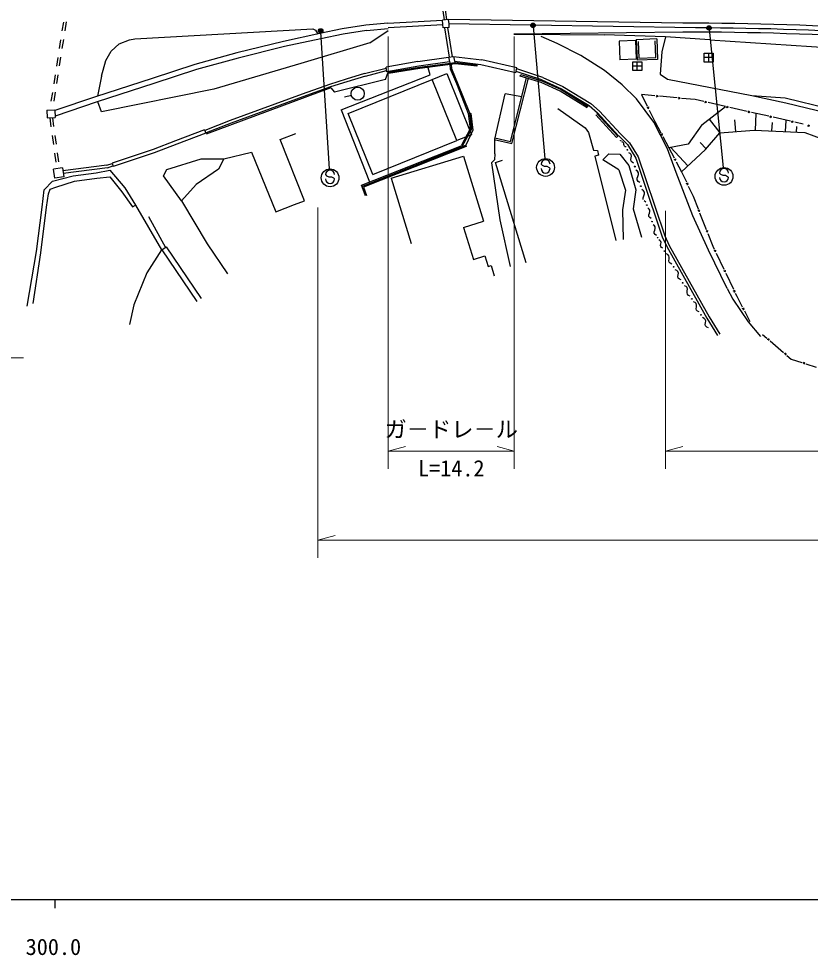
# Model space of a CAD drawing. Units: millimetres on the paper. Extents: x 40 to 680, y 20 to 380.
# Drawn here: x 363.9 to 452.9, y 198.7 to 304 of the extents above; entities that cross this region are included whole.
import ezdxf
from ezdxf.enums import TextEntityAlignment as Align

# ---------------------------------------------------------------- set-up
doc = ezdxf.new("R2010")
doc.units = ezdxf.units.MM
doc.header["$PDMODE"] = 32
doc.header["$PDSIZE"] = 0.5
for name, color, linetype, lineweight in [('M-BGD', 7, 'Continuous', 25), ('M-STR-HTXT', 7, 'Continuous', 13), ('M-STR-STRC', 7, 'Continuous', 25), ('M-TTL-BAND', 7, 'Continuous', 25)]:
    doc.layers.add(name, color=color, linetype=linetype, lineweight=lineweight)
doc.styles.add('@ＭＳ ゴシック', font='')
doc.styles.add('ＭＳ ゴシック', font='')
doc.styles.get('@ＭＳ ゴシック').set_extended_font_data('@MS Gothic')
doc.styles.get('ＭＳ ゴシック').set_extended_font_data('MS Gothic')

msp = doc.modelspace()

# ---------------------------------------------------------------- linework, layer by layer
at = {"layer": 'M-BGD'}
for p, q in [((411.784, 303.853), (409.91, 316.847)), ((412.081, 303.896), (410.211, 316.859)), ((368.963, 303.6), (368.809, 302.612)), ((369.271, 303.622), (369.116, 302.634)), ((402.966, 303.249), (400.312, 302.838)), ((405.451, 303.502), (402.966, 303.249)), ((405.451, 303.502), (411.577, 303.844)), ((405.479, 303.002), (411.619, 303.346)), ((412.269, 303.903), (411.577, 303.844)), ((411.619, 303.346), (411.577, 303.844)), ((411.653, 302.948), (411.619, 303.346)), ((440.008, 302.961), (412.262, 303.397)), ((412.312, 303.398), (412.27, 303.897)), ((438.576, 303.484), (412.27, 303.897)), ((412.345, 303.006), (412.312, 303.398)), ((376.998, 301.742), (397.022, 302.837)), ((397.794, 302.315), (393.691, 301.437)), ((397.022, 302.837), (397.316, 302.709)), ((397.316, 302.709), (397.584, 302.271)), ((400.312, 302.838), (397.794, 302.315)), ((400.419, 302.247), (397.92, 301.728)), ((403.042, 302.654), (400.419, 302.247)), ((403.042, 302.654), (405.481, 302.902)), ((403.408, 301.277), (405.485, 302.674)), ((412.345, 303.006), (411.653, 302.948)), ((412.357, 299.672), (411.838, 302.949)), ((412.134, 302.996), (412.653, 299.719)), ((438.581, 302.484), (419.611, 302.246)), ((419.611, 302.246), (419.911, 302.262)), ((419.911, 302.262), (429.745, 302.176)), ((436.657, 301.964), (429.745, 302.176)), ((368.655, 301.624), (368.5, 300.636)), ((368.962, 301.646), (368.807, 300.658)), ((374.343, 300.35), (375.236, 301.169)), ((375.236, 301.169), (376.407, 301.616)), ((376.407, 301.616), (376.998, 301.742)), ((393.691, 301.437), (388.46, 300.148)), ((397.92, 301.728), (393.826, 300.852)), ((403.408, 301.277), (395.646, 298.967)), ((424.461, 301.195), (422.683, 301.978)), ((427.133, 299.85), (424.461, 301.195)), ((433.253, 301.531), (431.436, 301.456)), ((431.436, 301.456), (431.524, 299.357)), ((433.253, 301.531), (433.341, 299.433)), ((435.667, 301.722), (433.359, 301.634)), ((433.359, 301.634), (433.447, 299.335)), ((433.567, 301.441), (433.639, 299.543)), ((435.548, 299.616), (435.475, 301.515)), ((435.667, 301.722), (435.756, 299.424)), ((436.657, 301.964), (436.212, 300.279)), ((441.636, 301.613), (436.657, 301.964)), ((441.636, 301.613), (460.82, 300.358)), ((373.747, 299.286), (374.343, 300.35)), ((388.46, 300.148), (383.742, 298.841)), ((393.826, 300.852), (388.612, 299.567)), ((436.212, 300.279), (436.037, 297.74)), ((441.005, 299.118), (441.005, 300.118)), ((441.005, 300.118), (442.005, 300.118)), ((441.505, 299.118), (441.505, 300.118)), ((442.005, 300.118), (442.005, 299.118)), ((368.346, 299.648), (368.192, 298.66)), ((368.653, 299.67), (368.499, 298.682)), ((373.237, 297.549), (373.747, 299.286)), ((388.612, 299.567), (383.915, 298.266)), ((408.814, 299.184), (405.232, 298.547)), ((408.814, 299.184), (412.259, 299.68)), ((412.37, 299.14), (408.901, 298.641)), ((409.011, 298.527), (413.049, 299.072)), ((412.259, 299.68), (412.806, 299.751)), ((412.259, 299.68), (412.411, 298.986)), ((412.411, 298.986), (412.958, 299.06)), ((412.806, 299.751), (412.958, 299.06)), ((412.806, 299.751), (415.989, 299.361)), ((415.894, 298.819), (412.932, 299.182)), ((413.049, 299.072), (415.448, 298.801)), ((419.95, 298.457), (415.989, 299.361)), ((429.774, 298.164), (427.133, 299.85)), ((433.341, 299.433), (431.524, 299.357)), ((432.975, 298.158), (432.975, 299.158)), ((432.975, 299.158), (433.975, 299.158)), ((435.756, 299.424), (433.447, 299.335)), ((433.475, 298.158), (433.475, 299.158)), ((433.639, 299.543), (435.548, 299.616)), ((433.975, 299.158), (433.975, 298.158)), ((442.005, 299.618), (441.005, 299.618)), ((442.005, 299.118), (441.005, 299.118)), ((383.742, 298.841), (378.928, 297.281)), ((383.915, 298.266), (379.114, 296.711)), ((395.646, 298.967), (385.873, 296.058)), ((402.829, 297.815), (405.249, 298.448)), ((402.91, 297.526), (405.302, 298.152)), ((405.16, 297.157), (405.467, 297.965)), ((405.328, 298.005), (405.232, 298.547)), ((408.901, 298.641), (405.328, 298.005)), ((405.467, 297.965), (409.011, 298.527)), ((405.491, 297.817), (405.467, 297.965)), ((409.032, 298.379), (405.491, 297.817)), ((413.051, 298.921), (409.032, 298.379)), ((410.203, 297.667), (409.984, 298.471)), ((412.403, 298.828), (412.458, 298.374)), ((412.458, 298.374), (413.136, 296.692)), ((412.551, 298.846), (412.604, 298.412)), ((412.604, 298.412), (413.275, 296.747)), ((415.431, 298.652), (413.051, 298.921)), ((415.448, 298.801), (415.431, 298.652)), ((419.827, 297.921), (415.894, 298.819)), ((419.827, 297.921), (419.95, 298.457)), ((422.749, 297.115), (419.862, 298.075)), ((422.859, 297.395), (419.929, 298.369)), ((431.781, 296.574), (429.774, 298.164)), ((433.975, 298.658), (432.975, 298.658)), ((433.975, 298.158), (432.975, 298.158)), ((368.037, 297.672), (367.883, 296.684)), ((368.344, 297.694), (368.19, 296.706)), ((378.928, 297.281), (372.591, 295.207)), ((373.237, 297.549), (372.796, 295.274)), ((400.74, 297.197), (398.894, 296.603)), ((400.832, 296.911), (398.99, 296.319)), ((405.16, 297.157), (399.431, 295.726)), ((400.191, 293.755), (410.203, 297.667)), ((402.829, 297.815), (400.74, 297.197)), ((402.91, 297.526), (400.832, 296.911)), ((400.958, 293.352), (410.413, 297.172)), ((410.413, 297.172), (412.059, 297.837)), ((413.194, 290.288), (410.413, 297.172)), ((412.059, 297.837), (414.84, 290.953)), ((419.238, 290.203), (421.036, 297.358)), ((419.384, 289.966), (421.23, 297.309)), ((420.316, 297.54), (420.374, 297.731)), ((422.663, 296.821), (420.316, 297.54)), ((420.374, 297.731), (422.734, 297.008)), ((421.036, 297.358), (421.23, 297.309)), ((422.734, 297.008), (424.905, 296.038)), ((422.749, 297.115), (424.947, 296.107)), ((422.859, 297.395), (425.087, 296.373)), ((436.037, 297.74), (436.853, 297.189)), ((436.853, 297.189), (446.339, 295.369)), ((379.114, 296.711), (372.781, 294.638)), ((385.873, 296.058), (373.246, 293.514)), ((399.032, 296.236), (385.022, 291.026)), ((398.894, 296.603), (395.788, 295.503)), ((398.99, 296.319), (395.89, 295.22)), ((399.032, 296.236), (399.431, 295.726)), ((413.136, 296.692), (414.454, 293.354)), ((413.275, 296.747), (414.601, 293.392)), ((424.811, 295.861), (422.663, 296.821)), ((427.842, 293.963), (424.811, 295.861)), ((424.905, 296.038), (427.959, 294.126)), ((424.947, 296.107), (428.081, 294.236)), ((425.087, 296.373), (428.261, 294.478)), ((433.392, 294.984), (431.781, 296.574)), ((367.728, 295.696), (367.574, 294.708)), ((368.036, 295.718), (367.881, 294.73)), ((372.591, 295.207), (368.002, 293.671)), ((395.788, 295.503), (387.7, 292.547)), ((395.89, 295.22), (387.807, 292.267)), ((401.333, 295.374), (400.574, 295.167)), ((417.446, 290.459), (418.628, 295.531)), ((420.486, 295.215), (418.628, 295.531)), ((435.332, 292.352), (433.392, 294.984)), ((435.462, 295.314), (433.94, 295.455)), ((433.94, 295.455), (434.585, 294.175)), ((435.604, 295.221), (435.817, 295.362)), ((435.803, 295.203), (435.618, 295.38)), ((437.951, 295.085), (435.959, 295.269)), ((438.093, 294.992), (438.307, 295.133)), ((438.292, 294.973), (438.108, 295.151)), ((439.97, 294.899), (438.449, 295.039)), ((440.933, 294.68), (439.97, 294.899)), ((446.339, 295.369), (450.085, 295.078)), ((446.339, 295.369), (450.178, 294.539)), ((450.085, 295.078), (454.987, 293.893)), ((367.099, 293.721), (367.998, 293.76)), ((367.099, 293.721), (367.138, 292.835)), ((367.998, 293.76), (368.037, 292.874)), ((372.781, 294.638), (368.029, 293.047)), ((373.246, 293.514), (372.822, 294.652)), ((400.191, 293.755), (403.373, 285.638)), ((424.524, 293.907), (427.629, 291.706)), ((428.081, 294.236), (429, 293.403)), ((428.261, 294.478), (429.211, 293.616)), ((434.814, 293.898), (434.581, 294.005)), ((434.724, 294.077), (434.671, 293.826)), ((434.81, 293.728), (435.455, 292.448)), ((440.744, 292.068), (443.376, 294.125)), ((441.061, 294.569), (441.292, 294.681)), ((441.256, 294.525), (441.097, 294.725)), ((443.37, 294.126), (441.42, 294.569)), ((443.499, 294.015), (443.729, 294.126)), ((443.694, 293.97), (443.534, 294.171)), ((445.808, 293.572), (443.858, 294.015)), ((450.178, 294.539), (454.81, 293.429)), ((367.138, 292.835), (368.037, 292.874)), ((367.439, 292.834), (367.574, 291.844)), ((367.738, 292.861), (367.873, 291.871)), ((403.739, 286.468), (400.958, 293.352)), ((414.454, 293.354), (414.68, 291.619)), ((414.601, 293.392), (414.834, 291.591)), ((414.601, 293.392), (414.771, 293.353)), ((414.771, 293.353), (414.982, 291.455)), ((431.134, 290.656), (428.804, 293.182)), ((428.942, 293.329), (431.281, 290.791)), ((429, 293.403), (431.375, 290.841)), ((429.211, 293.616), (431.595, 291.045)), ((441.555, 292.702), (442.747, 291.177)), ((445.937, 293.461), (446.167, 293.572)), ((446.132, 293.416), (445.972, 293.617)), ((448.246, 293.018), (446.296, 293.461)), ((446.749, 291.473), (446.838, 293.331)), ((448.374, 292.906), (448.605, 293.018)), ((448.57, 292.862), (448.41, 293.062)), ((450.684, 292.463), (448.734, 292.907)), ((387.7, 292.547), (384.871, 291.429)), ((387.807, 292.267), (385.001, 291.158)), ((414.68, 291.619), (413.659, 289.71)), ((427.629, 291.706), (427.992, 291.204)), ((436.85, 289.374), (435.332, 292.352)), ((435.455, 292.448), (436.118, 291.178)), ((440.744, 292.068), (439.207, 289.894)), ((444.537, 291.316), (444.437, 292.611)), ((448.607, 291.384), (448.651, 292.313)), ((450.131, 291.311), (450.191, 292.562)), ((450.812, 292.352), (451.043, 292.464)), ((451.007, 292.308), (450.848, 292.508)), ((452.134, 292.134), (451.171, 292.353)), ((451.382, 291.251), (451.412, 291.876)), ((452.64, 291.921), (452.874, 292.026)), ((452.834, 291.871), (452.68, 292.076)), ((367.71, 290.853), (367.845, 289.862)), ((368.009, 290.88), (368.144, 289.889)), ((384.838, 291.516), (381.57, 290.278)), ((384.98, 291.142), (381.713, 289.904)), ((384.838, 291.516), (384.98, 291.142)), ((393.326, 290.425), (395.075, 291.102)), ((414.84, 290.953), (413.194, 290.288)), ((414.834, 291.591), (413.765, 289.589)), ((414.982, 291.455), (414.197, 289.762)), ((417.444, 290.6), (419.238, 290.203)), ((427.992, 291.204), (428.533, 289.199)), ((431.281, 290.791), (431.134, 290.656)), ((431.382, 290.834), (432.366, 289.835)), ((431.595, 291.045), (432.603, 290.023)), ((436.351, 290.905), (436.116, 291.008)), ((436.258, 291.082), (436.209, 290.831)), ((436.349, 290.735), (437.012, 289.464)), ((441.131, 289.29), (442.747, 291.177)), ((442.747, 291.177), (446.624, 291.479)), ((446.624, 291.479), (452.292, 291.207)), ((452.292, 291.207), (455.336, 290.053)), ((381.57, 290.278), (379.04, 289.306)), ((381.713, 289.904), (379.176, 288.93)), ((396.067, 283.52), (393.326, 290.425)), ((402.471, 285.28), (413.659, 289.71)), ((402.526, 285.141), (414.197, 289.762)), ((414.253, 289.623), (402.717, 285.055)), ((403.739, 286.468), (413.194, 290.288)), ((414.197, 289.762), (414.253, 289.623)), ((417.401, 290.405), (419.384, 289.966)), ((417.471, 288.815), (417.446, 290.459)), ((431.849, 290.108), (431.737, 290.133)), ((431.926, 290.052), (431.849, 290.108)), ((431.967, 289.967), (431.926, 290.052)), ((431.974, 289.852), (431.967, 289.967)), ((431.98, 289.737), (431.974, 289.852)), ((432.022, 289.652), (431.98, 289.737)), ((432.099, 289.597), (432.022, 289.652)), ((432.211, 289.571), (432.099, 289.597)), ((432.366, 289.835), (433.315, 288.322)), ((432.603, 290.023), (433.588, 288.451)), ((439.207, 289.894), (437.012, 289.464)), ((439.146, 287.443), (437.226, 289.506)), ((441.209, 289.363), (440.534, 290.089)), ((367.981, 288.871), (368.116, 287.881)), ((368.28, 288.898), (368.415, 287.907)), ((379.04, 289.306), (374.439, 287.756)), ((379.176, 288.93), (374.566, 287.376)), ((387, 288.227), (390.096, 288.989)), ((390.096, 288.989), (392.827, 282.287)), ((405.805, 286.062), (413.955, 288.548)), ((413.955, 288.548), (416.192, 281.215)), ((417.471, 288.815), (417.405, 288.11)), ((428.533, 289.199), (428.983, 289.169)), ((429.122, 288.657), (428.705, 288.548)), ((428.705, 288.548), (431.043, 279.044)), ((428.983, 289.169), (429.122, 288.657)), ((429.602, 288.12), (430.28, 288.814)), ((430.28, 288.814), (431.491, 288.755)), ((431.491, 288.755), (432.51, 287.486)), ((432.686, 288.836), (432.51, 288.929)), ((432.791, 288.708), (432.686, 288.836)), ((432.783, 288.35), (432.823, 288.546)), ((432.823, 288.546), (432.791, 288.708)), ((433.588, 288.451), (434.397, 286.042)), ((437.829, 286.69), (436.85, 289.374)), ((437.012, 289.464), (437.613, 288.35)), ((438.452, 286.797), (441.131, 289.29)), ((373.843, 287.528), (368.911, 286.895)), ((373.843, 287.528), (374.45, 287.723)), ((373.908, 287.234), (374.541, 287.437)), ((374.439, 287.756), (374.566, 287.376)), ((380.608, 287.031), (384.465, 288.238)), ((384.465, 288.238), (387, 288.227)), ((387, 288.227), (386.412, 287.081)), ((417.405, 288.11), (417.073, 287.806)), ((417.073, 287.806), (418.038, 281.388)), ((417.547, 287.814), (418.335, 288.087)), ((420.971, 276.558), (417.547, 287.814)), ((431.395, 286.992), (429.602, 288.12)), ((432.51, 287.486), (433.306, 284.746)), ((432.742, 288.154), (432.783, 288.35)), ((432.774, 287.992), (432.742, 288.154)), ((432.879, 287.865), (432.774, 287.992)), ((433.055, 287.771), (432.879, 287.865)), ((433.315, 288.322), (434.112, 285.947)), ((437.85, 288.08), (437.614, 288.18)), ((437.755, 288.256), (437.709, 288.004)), ((437.851, 287.91), (438.452, 286.797)), ((368.862, 287.217), (367.87, 287.065)), ((368.023, 286.076), (367.87, 287.065)), ((368.862, 287.217), (369.014, 286.229)), ((373.908, 287.234), (368.957, 286.598)), ((370.081, 286.34), (372.666, 286.651)), ((372.666, 286.651), (374.171, 286.954)), ((374.171, 286.954), (375.858, 284.992)), ((380.205, 286.312), (380.608, 287.031)), ((386.412, 287.081), (383.887, 285.34)), ((431.395, 286.992), (432.158, 284.714)), ((433.494, 286.837), (433.308, 286.972)), ((433.593, 286.676), (433.494, 286.837)), ((433.528, 286.269), (433.604, 286.486)), ((433.604, 286.486), (433.593, 286.676)), ((439.723, 281.823), (437.829, 286.69)), ((438.452, 286.797), (438.992, 285.638)), ((366.82, 284.748), (367.738, 285.741)), ((367.738, 285.741), (370.081, 286.34)), ((369.014, 286.229), (368.023, 286.076)), ((368.121, 285.064), (370.215, 285.738)), ((370.215, 285.738), (372.709, 286.05)), ((372.709, 286.05), (374.193, 286.206)), ((374.193, 286.206), (375.552, 284.542)), ((382.253, 283.517), (380.205, 286.312)), ((382.253, 283.517), (383.887, 285.34)), ((405.805, 286.062), (408.042, 278.729)), ((433.451, 286.053), (433.528, 286.269)), ((433.462, 285.863), (433.451, 286.053)), ((433.561, 285.701), (433.462, 285.863)), ((433.748, 285.567), (433.561, 285.701)), ((434.112, 285.947), (436.279, 279.481)), ((434.397, 286.042), (436.559, 279.59)), ((439.213, 285.355), (438.983, 285.469)), ((439.128, 285.536), (439.068, 285.287)), ((366.591, 282.802), (366.82, 284.748)), ((367.063, 282.793), (367.303, 284.313)), ((367.303, 284.313), (367.478, 284.812)), ((367.478, 284.812), (368.121, 285.064)), ((375.552, 284.542), (376.731, 282.862)), ((375.858, 284.992), (377.087, 283.027)), ((402.91, 284.084), (402.474, 285.282)), ((402.717, 285.055), (403.051, 284.135)), ((432.158, 284.714), (431.794, 282.492)), ((433.306, 284.746), (432.996, 282.615)), ((434.182, 284.643), (433.995, 284.777)), ((434.281, 284.481), (434.182, 284.643)), ((434.215, 284.075), (434.292, 284.291)), ((434.292, 284.291), (434.281, 284.481)), ((439.204, 285.185), (439.744, 284.027)), ((382.253, 283.517), (385.144, 278.687)), ((394.953, 283.097), (396.067, 283.52)), ((434.139, 283.858), (434.215, 284.075)), ((434.15, 283.668), (434.139, 283.858)), ((434.435, 283.372), (434.249, 283.507)), ((439.744, 284.027), (440.298, 282.624)), ((365.929, 277.816), (366.591, 282.802)), ((366.431, 277.692), (367.063, 282.793)), ((376.731, 282.862), (377.087, 283.027)), ((377.087, 283.027), (379.982, 277.999)), ((392.827, 282.287), (394.952, 283.097)), ((431.794, 282.492), (431.874, 279.169)), ((432.996, 282.615), (433.947, 279.432)), ((434.803, 282.6), (434.644, 282.713)), ((434.887, 282.463), (434.803, 282.6)), ((434.833, 282.118), (434.897, 282.302)), ((434.897, 282.302), (434.887, 282.463)), ((440.501, 282.328), (440.278, 282.455)), ((440.427, 282.514), (440.352, 282.269)), ((440.481, 282.159), (441.216, 280.299)), ((378.544, 281.763), (380.435, 278.286)), ((413.944, 280.529), (416.192, 281.215)), ((418.038, 281.388), (419.191, 276.142)), ((434.768, 281.934), (434.833, 282.118)), ((434.778, 281.774), (434.768, 281.934)), ((434.863, 281.637), (434.778, 281.774)), ((435.021, 281.523), (434.863, 281.637)), ((441.489, 277.958), (439.723, 281.823)), ((413.944, 280.529), (415.045, 276.921)), ((435.401, 280.721), (435.239, 280.837)), ((435.366, 280.038), (435.432, 280.227)), ((435.376, 279.874), (435.366, 280.038)), ((435.488, 280.58), (435.401, 280.721)), ((435.432, 280.227), (435.498, 280.416)), ((435.498, 280.416), (435.488, 280.58)), ((441.418, 280.003), (441.196, 280.13)), ((441.345, 280.189), (441.27, 279.944)), ((435.463, 279.733), (435.376, 279.874)), ((435.625, 279.617), (435.463, 279.733)), ((436.024, 279.056), (435.881, 279.126)), ((436.111, 278.956), (436.024, 279.056)), ((436.279, 279.481), (436.777, 278.37)), ((436.559, 279.59), (437.046, 278.505)), ((441.399, 279.834), (441.953, 278.431)), ((379.982, 277.999), (378.338, 275.413)), ((380.025, 278.007), (380.522, 278.344)), ((380.025, 278.007), (383.97, 272.201)), ((380.522, 278.344), (384.467, 272.538)), ((385.144, 278.687), (387.426, 275.306)), ((436.087, 278.512), (436.114, 278.67)), ((436.116, 278.384), (436.087, 278.512)), ((436.141, 278.828), (436.111, 278.956)), ((436.114, 278.67), (436.141, 278.828)), ((436.203, 278.285), (436.116, 278.384)), ((436.347, 278.214), (436.203, 278.285)), ((436.777, 278.37), (441.291, 270.335)), ((437.046, 278.505), (441.55, 270.486)), ((443.591, 273.66), (441.489, 277.958)), ((441.953, 278.431), (442.116, 278.09)), ((442.253, 277.989), (442.195, 277.74)), ((364.897, 271.682), (365.929, 277.816)), ((365.559, 271.961), (366.431, 277.692)), ((415.045, 276.921), (416.341, 277.322)), ((416.341, 277.322), (416.7, 276.148)), ((436.911, 277.472), (436.723, 277.553)), ((437.027, 277.35), (436.911, 277.472)), ((437.022, 276.78), (437.047, 276.984)), ((437.073, 277.187), (437.027, 277.35)), ((437.047, 276.984), (437.073, 277.187)), ((442.339, 277.809), (442.108, 277.92)), ((442.331, 277.639), (443.194, 275.834)), ((416.7, 276.148), (417.033, 276.25)), ((417.033, 276.25), (417.391, 275.075)), ((437.067, 276.617), (437.022, 276.78)), ((437.184, 276.495), (437.067, 276.617)), ((437.372, 276.414), (437.184, 276.495)), ((378.338, 275.413), (376.894, 271.812)), ((437.926, 275.691), (437.738, 275.773)), ((438.043, 275.569), (437.926, 275.691)), ((438.037, 274.999), (438.063, 275.203)), ((438.083, 274.837), (438.037, 274.999)), ((438.088, 275.406), (438.043, 275.569)), ((438.063, 275.203), (438.088, 275.406)), ((438.2, 274.714), (438.083, 274.837)), ((443.417, 275.553), (443.186, 275.665)), ((443.331, 275.734), (443.273, 275.484)), ((443.41, 275.383), (444.272, 273.579)), ((438.388, 274.633), (438.2, 274.714)), ((438.955, 273.892), (438.762, 273.976)), ((439.074, 273.767), (438.955, 273.892)), ((439.121, 273.601), (439.074, 273.767)), ((439.069, 273.184), (439.095, 273.392)), ((439.115, 273.017), (439.069, 273.184)), ((439.095, 273.392), (439.121, 273.601)), ((439.235, 272.892), (439.115, 273.017)), ((439.428, 272.808), (439.235, 272.892)), ((443.591, 273.66), (444.197, 272.482)), ((444.495, 273.298), (444.265, 273.409)), ((444.409, 273.478), (444.351, 273.229)), ((444.488, 273.128), (444.651, 272.787)), ((444.651, 272.787), (445.273, 271.592)), ((376.894, 271.812), (376.39, 269.606)), ((439.981, 272.086), (439.793, 272.167)), ((440.098, 271.964), (439.981, 272.086)), ((440.144, 271.801), (440.098, 271.964)), ((440.118, 271.597), (440.144, 271.801)), ((444.197, 272.482), (445.918, 269.91)), ((440.093, 271.394), (440.118, 271.597)), ((440.138, 271.231), (440.093, 271.394)), ((440.255, 271.109), (440.138, 271.231)), ((440.443, 271.028), (440.255, 271.109)), ((445.506, 271.319), (445.272, 271.422)), ((445.414, 271.496), (445.364, 271.245)), ((445.505, 271.149), (446.127, 269.954)), ((440.997, 270.305), (440.809, 270.386)), ((441.114, 270.183), (440.997, 270.305)), ((441.108, 269.613), (441.133, 269.817)), ((441.153, 269.45), (441.108, 269.613)), ((441.159, 270.02), (441.114, 270.183)), ((441.133, 269.817), (441.159, 270.02)), ((441.291, 270.335), (442.481, 268.379)), ((441.55, 270.486), (442.737, 268.536)), ((445.918, 269.91), (447.315, 268.273)), ((441.27, 269.328), (441.153, 269.45)), ((441.458, 269.247), (441.27, 269.328)), ((447.53, 268.512), (448.016, 268.095)), ((448.334, 267.927), (448.078, 267.936)), ((448.182, 268.058), (448.23, 267.806)), ((448.396, 267.769), (449.913, 266.466)), ((450.079, 266.429), (450.127, 266.178)), ((450.231, 266.299), (449.975, 266.308)), ((450.293, 266.141), (450.779, 265.723)), ((450.779, 265.723), (451.948, 265.345)), ((452.306, 265.313), (452.066, 265.222)), ((452.115, 265.374), (452.256, 265.161)), ((452.424, 265.191), (453.593, 264.812))]:
    msp.add_line(p, q, dxfattribs=at)
for centre, radius in [((402.046, 295.567), 0.738), ((431.603, 290.292), 0.023), ((432.356, 289.255), 0.04), ((433.184, 287.367), 0.046), ((433.871, 285.172), 0.046), ((434.538, 283.048), 0.039), ((435.13, 281.18), 0.04), ((435.75, 279.382), 0.032), ((436.54, 277.874), 0.041), ((437.555, 276.093), 0.041), ((438.575, 274.304), 0.042), ((439.61, 272.488), 0.041), ((440.626, 270.707), 0.041)]:
    msp.add_circle(centre, radius, dxfattribs=at)
for radius, end in [(354.5, 90.06437), (353.5, 90.06374), (353.979, 89.83264)]:
    msp.add_arc((438.975, -51.016), radius, 82.50916, end, dxfattribs=at)
at = {"layer": 'M-STR-HTXT'}
for p, q in [((405.479, 302.002), (405.479, 253.375)), ((419.647, 302.002), (419.647, 253.375)), ((397.584, 282.775), (397.584, 243.375)), ((436.657, 282.382), (436.657, 253.375)), ((345.471, 265.868), (364.471, 265.868)), ((407.411, 255.893), (405.479, 255.375)), ((419.647, 255.375), (417.715, 255.893)), ((438.589, 255.893), (436.657, 255.375)), ((405.479, 255.375), (419.647, 255.375)), ((436.657, 255.375), (545.658, 255.375)), ((399.516, 245.893), (397.584, 245.375)), ((397.584, 245.375), (542.181, 245.375))]:
    msp.add_line(p, q, dxfattribs=at)
at = {"layer": 'M-STR-STRC'}
for p, q in [((398.878, 287.1), (397.898, 302.472)), ((421.768, 303.098), (423.074, 288.266)), ((441.543, 302.805), (443.122, 287.261)), ((422.661, 287.645), (422.768, 287.51)), ((422.768, 287.51), (423.014, 287.4)), ((423.014, 287.4), (423.315, 287.4)), ((423.315, 287.4), (423.561, 287.262)), ((398.441, 286.477), (398.548, 286.342)), ((423.561, 287.262), (423.661, 287.145)), ((442.723, 286.641), (442.83, 286.505)), ((442.83, 286.505), (443.076, 286.395)), ((443.076, 286.395), (443.376, 286.395)), ((443.376, 286.395), (443.622, 286.258)), ((398.548, 286.342), (398.794, 286.232)), ((398.794, 286.232), (399.095, 286.232)), ((399.095, 286.232), (399.341, 286.094)), ((399.341, 286.094), (399.441, 285.977)), ((443.622, 286.258), (443.723, 286.141))]:
    msp.add_line(p, q, dxfattribs=at)
for centre, radius in [((421.755, 303.248), 0.15), ((421.755, 303.248), 0.12), ((421.755, 303.248), 0.09), ((421.755, 303.248), 0.06), ((421.755, 303.248), 0.03), ((397.889, 302.621), 0.15), ((397.889, 302.621), 0.12), ((397.889, 302.621), 0.09), ((397.889, 302.621), 0.06), ((397.889, 302.621), 0.03), ((441.528, 302.954), 0.15), ((441.528, 302.954), 0.12), ((441.528, 302.954), 0.09), ((441.528, 302.954), 0.06), ((441.528, 302.954), 0.03), ((423.161, 287.27), 1), ((398.941, 286.102), 1), ((443.223, 286.266), 1)]:
    msp.add_circle(centre, radius, dxfattribs=at)
for centre, start, end in [((423.161, 287.645), 0, 180), ((398.941, 286.477), 0, 180), ((423.161, 287.145), 180, 0), ((443.223, 286.641), 0, 180), ((398.941, 285.977), 180, 0), ((443.223, 286.141), 180, 0)]:
    msp.add_arc(centre, 0.5, start, end, dxfattribs=at)
for p in [(421.755, 303.248), (441.528, 302.954), (397.889, 302.621)]:
    msp.add_point(p, dxfattribs=at)
at = {"layer": 'M-TTL-BAND'}
for p, q in [((40, 205), (579, 205)), ((368, 205), (368, 204))]:
    msp.add_line(p, q, dxfattribs=at)

# ---------------------------------------------------------------- texts
at = {"layer": 'M-STR-HTXT', "style": 'ＭＳ ゴシック'}
msp.add_text('ガ－ドレ－ル', height=1.833, dxfattribs=at).set_placement((412.563, 256.375), align=Align.BOTTOM_CENTER)
at = {"layer": 'M-STR-HTXT', "style": '@ＭＳ ゴシック'}
msp.add_text('L=14.2', height=1.833, dxfattribs=at).set_placement((412.563, 254.375), align=Align.TOP_CENTER)
at = {"layer": 'M-TTL-BAND', "style": 'ＭＳ ゴシック'}
msp.add_text('300.0', height=1.833, dxfattribs=at).set_placement((367.844, 198.195), align=Align.BOTTOM_CENTER)

doc.saveas('drawing.dxf')
